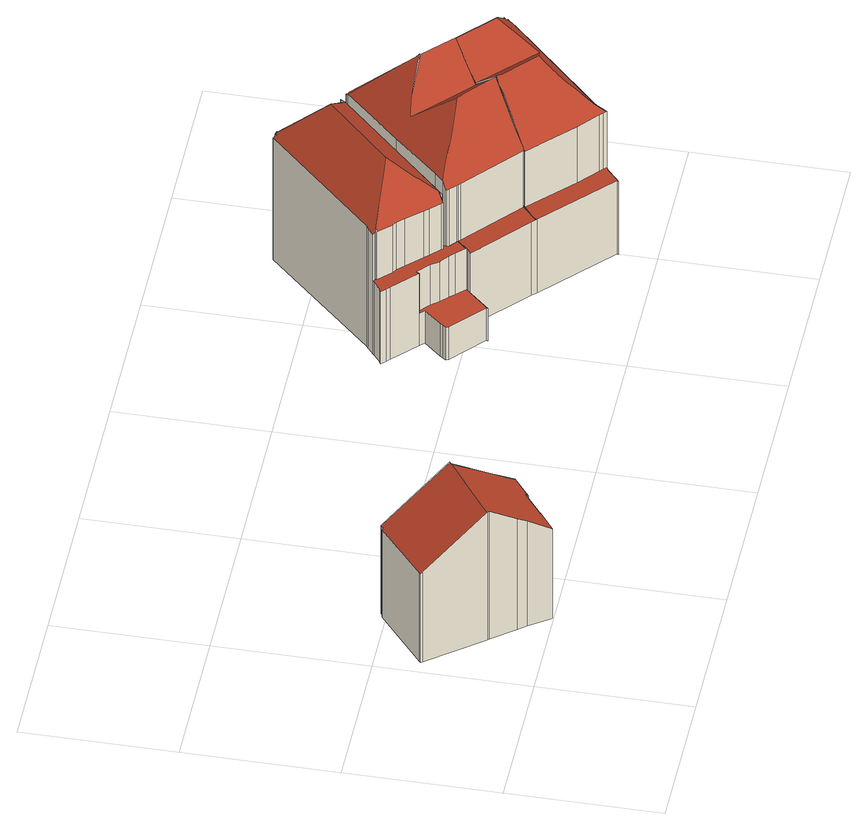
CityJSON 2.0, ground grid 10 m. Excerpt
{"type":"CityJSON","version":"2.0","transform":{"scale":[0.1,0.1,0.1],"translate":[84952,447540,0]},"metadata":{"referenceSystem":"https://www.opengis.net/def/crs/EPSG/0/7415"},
"CityObjects":{
"building1":{"type":"Building","attributes":{"dak_type":"slanted","data_area":40.98,"data_coverage":0.901,"geconstateerd":false,"gid":11568734,"h_dak_50p":8.77,"h_dak_70p":9.37,"h_dak_max":10.39,"h_dak_min":7.09,"h_maaiveld":0.037,"kas_warenhuis":false,"lod11_replace":false,"ondergronds_type":"above ground","oorspronkelijkbouwjaar":1876,"pw_actueel":"yes","pw_bron":"ahn3","reconstructie_methode":"tudelft3d-geoflow","reconstruction_skipped":false,"rmse_lod12":1.06,"rmse_lod13":1.05,"rmse_lod22":0.151,"rn":1,"status":"Pand in gebruik","t_run":88.39,"val3dity_codes_lod12":"[]","val3dity_codes_lod13":"[]","val3dity_codes_lod22":"[]"},"children":["building1-1"]},
"building1-1":{"type":"BuildingPart","parents":["building1"],"geometry":[{"type":"Solid","lod":"2.2","boundaries":[[[[0,1,2,3,4,5,6,7,8,9,10,11,12,13,14,15,16,17,18,19]],[[20,0,19,21]],[[22,5,4,23]],[[23,4,3,24]],[[25,18,17,26]],[[21,19,18,25]],[[27,16,15,28]],[[29,7,6,30]],[[30,6,5,22]],[[31,1,0,20]],[[24,3,2,32]],[[28,15,14,33]],[[26,17,16,27]],[[32,2,1,31]],[[34,12,11,35]],[[35,11,10,36]],[[37,13,12,34]],[[38,8,7,29]],[[33,14,13,37]],[[36,10,9,39]],[[39,9,8,38]],[[36,39,40,26,27,28,33,37,34,35]],[[26,40,39,38,29,30,22,23,24,32,31,20,21,25]]]],"semantics":{"surfaces":[{"type":"GroundSurface"},{"type":"WallSurface","on_footprint_edge":true},{"type":"RoofSurface"}],"values":[[0,1,1,1,1,1,1,1,1,1,1,1,1,1,1,1,1,1,1,1,1,2,2]]}}]},
"building2":{"type":"Building","attributes":{"dak_type":"slanted","data_area":53.48,"data_coverage":0.77,"geconstateerd":false,"gid":11568719,"h_dak_50p":11.09,"h_dak_70p":11.63,"h_dak_max":13.07,"h_dak_min":2.67,"h_maaiveld":0.162,"kas_warenhuis":false,"lod11_replace":false,"ondergronds_type":"above ground","oorspronkelijkbouwjaar":1885,"pw_actueel":"yes","pw_bron":"ahn3","reconstructie_methode":"tudelft3d-geoflow","reconstruction_skipped":false,"rmse_lod12":3.48,"rmse_lod13":0.713,"rmse_lod22":0.118,"rn":1,"status":"Pand in gebruik","t_run":162.81,"val3dity_codes_lod12":"[]","val3dity_codes_lod13":"[]","val3dity_codes_lod22":"[]"},"children":["building2-1"]},
"building2-1":{"type":"BuildingPart","parents":["building2"],"geometry":[{"type":"Solid","lod":"2.2","boundaries":[[[[41,42,43,44,45,46,47,48,49,50,51,52,53,54,55,56,57,58,59,60,61,62,63,64,65,66,67,68,69,70,71,72,73,74,75,76]],[[77,62,61,78]],[[79,68,67,80]],[[81,82,83,84,85]],[[86,49,48,87]],[[88,75,74,89]],[[89,74,73,90]],[[78,61,60,91]],[[91,60,59,92]],[[93,77,94]],[[95,63,62,77,93]],[[96,97,98,99]],[[100,101,65,64,102]],[[102,64,63,95]],[[103,104,105,106]],[[107,72,71,108]],[[90,73,72,107]],[[109,41,76,110]],[[111,112,113,114]],[[115,66,65,101]],[[116,117,118,101,100]],[[119,115,118,117]],[[87,48,47,120]],[[120,47,46,121]],[[121,46,45,122]],[[123,55,54,124]],[[110,76,75,88]],[[125,51,50,126,127]],[[128,43,42,129]],[[85,84,130]],[[84,83,131,132]],[[133,56,55,123]],[[134,57,56,133]],[[92,59,58,135]],[[135,58,57,134]],[[136,137,82,81]],[[106,105,108,138]],[[138,108,71,70,139]],[[140,141,142,143]],[[99,98,144,145]],[[132,131,97,96]],[[146,147,117,116]],[[139,70,69,148]],[[143,142,149,150]],[[80,67,66,115,119]],[[126,50,49,86]],[[127,126,137,136]],[[151,152,147,146]],[[148,69,68,79]],[[129,42,41,109]],[[141,44,43,128]],[[122,45,44,141,140]],[[150,149,153,154]],[[114,113,152,151]],[[154,153,104,103]],[[145,144,112,111]],[[155,52,51,125]],[[124,54,53,156]],[[156,53,52,155]],[[118,115,101]],[[134,157,94,77,78,91,92,135]],[[137,126,86,87,120,121,122,140,143,150,154,103,106,138,139,148,79,80,119,117,147,152,113,112,144,98,97,131,83,82]],[[158,159,160,146,116,100,102,95,93,94,157,161,162,163]],[[153,149,142,141,128,129,109,110,88,89,90,107,108,105,104]],[[145,111,114,151,146,160,159,158,163,162,161,164,165,166,167,130,84,132,96,99]],[[156,155,125,127,136,81,85,130,167,166,165,164,161,157,134,133,123,124]]]],"semantics":{"surfaces":[{"type":"GroundSurface"},{"type":"WallSurface","on_footprint_edge":true},{"type":"WallSurface","on_footprint_edge":false},{"type":"RoofSurface"}],"values":[[0,1,1,2,1,1,1,1,1,2,1,2,1,1,2,1,1,1,2,1,2,2,1,1,1,1,1,1,1,2,2,1,1,1,1,2,2,1,2,2,2,2,1,2,1,1,2,2,1,1,1,1,2,2,2,2,1,1,1,3,3,3,3,3,3,3]]}}]},
"building3":{"type":"Building","attributes":{"dak_type":"slanted","data_area":57.48,"data_coverage":0.829,"geconstateerd":false,"gid":11568726,"h_dak_50p":12.43,"h_dak_70p":13.1,"h_dak_max":14.47,"h_dak_min":6.06,"h_maaiveld":0.169,"kas_warenhuis":false,"lod11_replace":false,"ondergronds_type":"above ground","oorspronkelijkbouwjaar":1885,"pw_actueel":"yes","pw_bron":"ahn3","reconstructie_methode":"tudelft3d-geoflow","reconstruction_skipped":false,"rmse_lod12":2.46,"rmse_lod13":1.36,"rmse_lod22":0.0361,"rn":1,"status":"Pand in gebruik","t_run":124.17,"val3dity_codes_lod12":"[]","val3dity_codes_lod13":"[]","val3dity_codes_lod22":"[]"},"children":["building3-1"]},
"building3-1":{"type":"BuildingPart","parents":["building3"],"geometry":[{"type":"Solid","lod":"2.2","boundaries":[[[[168,169,170,171,172,173,174,69,175,176,67,66,177,178,179,180,63,181,182,183,184,185,186,187,188,189,190]],[[191,184,183,192]],[[193,182,181,194]],[[192,183,182,193]],[[195,148,196,197]],[[198,188,187,199]],[[200,174,173,201]],[[148,69,174,200]],[[202,169,168,203]],[[204,170,169,202]],[[205,63,180,206]],[[199,187,186,207]],[[207,186,185,208]],[[209,179,178,210]],[[197,196,202,211]],[[201,173,172,212]],[[213,177,66,214]],[[215,67,176,216]],[[212,172,171,217]],[[216,176,175,218]],[[214,66,67,215]],[[218,175,69,148,195]],[[194,181,63,219]],[[219,63,205]],[[210,178,177,213]],[[211,202,203,220]],[[221,189,188,198]],[[222,223,224]],[[208,185,184,191]],[[220,203,168,190,225]],[[225,190,189,221]],[[223,222,226]],[[217,171,170,204]],[[206,180,179,209]],[[207,227,226,222,224,228,229,199]],[[230,231,232,228,224,223,233,234,206,209,210,213,235,236]],[[232,231,230,236,235,213,214,215,216,218,195,197,211,220,225,221,237,238]],[[199,229,228,232,238,237,221,198]],[[223,226,227,207,208,191,192,193,194,219,205,206,234,233]],[[202,196,148,200,201,212,217,204,202,203]]]],"semantics":{"surfaces":[{"type":"GroundSurface"},{"type":"WallSurface","on_footprint_edge":true},{"type":"WallSurface","on_footprint_edge":false},{"type":"RoofSurface"}],"values":[[0,1,1,1,2,1,1,1,1,1,1,1,1,1,2,1,1,1,1,1,1,1,1,1,1,2,1,2,1,1,1,2,1,1,3,3,3,3,3,3]]}}]},
"building4":{"type":"Building","attributes":{"dak_type":"slanted","data_area":56.75,"data_coverage":0.778,"geconstateerd":false,"gid":11568735,"h_dak_50p":12.5,"h_dak_70p":13.11,"h_dak_max":14.47,"h_dak_min":6.08,"h_maaiveld":0.204,"kas_warenhuis":false,"lod11_replace":false,"ondergronds_type":"above ground","oorspronkelijkbouwjaar":1885,"pw_actueel":"yes","pw_bron":"ahn3","reconstructie_methode":"tudelft3d-geoflow","reconstruction_skipped":false,"rmse_lod12":2.48,"rmse_lod13":1.02,"rmse_lod22":0.21,"rn":1,"status":"Pand in gebruik","t_run":119.86,"val3dity_codes_lod12":"[]","val3dity_codes_lod13":"[]","val3dity_codes_lod22":"[]"},"children":["building4-1"]},
"building4-1":{"type":"BuildingPart","parents":["building4"],"geometry":[{"type":"Solid","lod":"2.2","boundaries":[[[[239,240,241,242,243,171,244,245,246,247,248,249,187,250,186,251,184,252,253,254,255,256,257,258]],[[259,248,247,260]],[[261,252,184,191]],[[217,171,243,262]],[[263,257,256,264]],[[264,256,255,265]],[[265,255,254,266]],[[267,251,186,207]],[[268,250,187,269]],[[262,243,242,270]],[[271,241,240,272]],[[273,274,275]],[[276,244,171,217]],[[191,184,251,267]],[[207,186,250,268]],[[277,245,244,276]],[[270,242,241,271]],[[278,246,245,277]],[[279,258,257,263]],[[280,281,282,283]],[[284,285,239,258,279]],[[286,287,281,280]],[[266,254,253,274,273]],[[274,253,252,261]],[[288,289,290]],[[291,284,289,288]],[[272,240,239,285]],[[283,282,285,284,291]],[[260,247,246,278,292]],[[293,249,248,259]],[[292,278,287,286]],[[269,187,249,293]],[[207,294,295,296,275,274,261,191,267]],[[282,281,287,278,277,276,217,262,270,271,272,285]],[[297,295,294,207,268,269,298]],[[299,300,301,302,303,293,259,260,292,286,280,283,291,288,290]],[[301,300,299,290,289,284,279,263,264,265,266,273,275,296,295,297]],[[293,303,302,301,297,298,269]]]],"semantics":{"surfaces":[{"type":"GroundSurface"},{"type":"WallSurface","on_footprint_edge":true},{"type":"WallSurface","on_footprint_edge":false},{"type":"RoofSurface"}],"values":[[0,1,1,1,1,1,1,1,1,1,1,2,1,1,1,1,1,1,1,2,1,2,1,1,2,2,1,2,1,1,2,1,3,3,3,3,3,3]]}}]}
},
"vertices":[
[105,32,0],[91,21,0],[91,23,0],[76,11,0],[77,11,0],[64,1,0],[54,15,0],[50,20,0],[38,35,0],[37,36,0],[10,71,0],[9,72,0],[10,73,0],[46,103,0],[47,102,0],[49,104,0],[77,67,0],[76,66,0],[94,45,0],[103,33,0],[105,32,72],[103,33,74],[64,1,72],[77,11,72],[76,11,73],[94,45,84],[76,66,104],[77,67,104],[49,104,71],[50,20,89],[54,15,85],[91,21,72],[91,23,73],[47,102,71],[10,73,71],[9,72,71],[10,71,72],[46,103,70],[38,35,103],[37,36,103],[38,37,103],
[285,111,2],[286,113,2],[296,124,2],[293,127,2],[277,142,2],[275,144,2],[272,147,2],[274,148,2],[279,152,2],[280,153,2],[285,157,2],[286,158,2],[354,229,2],[355,228,2],[356,228,2],[357,227,2],[356,227,2],[377,206,2],[376,205,2],[386,195,2],[387,196,2],[390,194,2],[392,191,2],[361,159,2],[327,123,2],[320,116,2],[320,115,2],[320,114,2],[326,109,2],[325,109,2],[320,103,2],[307,89,2],[305,87,2],[305,88,2],[284,107,2],[283,109,2],[390,194,102],[387,196,102],[320,114,61],[320,115,61],[282,152,100],[282,152,61],[282,151,61],[282,151,99],[282,151,101],[279,152,61],[274,148,60],[284,107,28],[305,88,28],[305,87,28],[386,195,104],[376,205,104],[390,194,106],[388,191,106],[392,191,102],[293,141,99],[293,141,61],[297,137,61],[297,137,99],[327,123,100],[327,123,27],[361,159,101],[311,112,61],[311,112,28],[314,109,28],[314,109,61],[307,89,28],[320,103,28],[285,111,28],[283,109,28],[310,124,98],[310,124,61],[316,118,61],[316,118,98],[320,116,28],[320,118,102],[320,118,61],[320,118,28],[320,116,61],[272,147,60],[275,144,60],[277,142,60],[356,228,102],[355,228,101],[285,157,99],[280,153,61],[280,153,98],[296,124,28],[286,113,28],[283,152,101],[290,143,61],[290,143,99],[357,227,103],[356,227,103],[377,206,103],[281,152,99],[281,152,61],[320,103,61],[325,109,61],[293,127,60],[293,127,28],[294,129,28],[294,129,60],[307,127,61],[307,127,98],[320,120,104],[320,120,61],[326,109,61],[302,122,28],[302,122,60],[317,117,98],[317,117,61],[306,117,28],[306,117,60],[286,158,99],[354,229,100],[358,194,130],[319,134,114],[319,132,113],[320,123,106],[317,152,129],[317,145,124],[318,138,118],[314,152,127],[308,152,121],[298,152,114],[286,152,103],
[364,76,2],[363,76,2],[354,67,2],[354,66,2],[351,69,2],[317,100,2],[319,102,2],[325,110,2],[321,114,2],[322,118,2],[328,124,2],[356,153,2],[391,190,2],[393,190,2],[394,191,2],[434,151,2],[437,149,2],[436,148,2],[416,128,2],[401,113,2],[385,98,2],[384,97,2],[370,83,2],[437,149,108],[434,151,108],[394,191,107],[393,190,108],[326,109,106],[327,108,61],[327,108,106],[385,98,143],[401,113,122],[319,102,61],[317,100,60],[363,76,62],[364,76,62],[354,67,61],[392,191,109],[391,190,110],[416,128,144],[436,148,111],[356,153,110],[328,124,111],[363,76,107],[351,69,61],[322,118,111],[320,116,107],[320,115,106],[321,114,106],[354,66,61],[325,110,106],[392,191,108],[364,76,108],[384,97,145],[394,146,143],[394,146,147],[375,147,131],[370,83,119],[396,146,145],[414,130,144],[364,146,122],[399,114,122],[343,117,128],[349,117,133],[362,117,144],[393,148,145],[392,189,111],[325,118,113],[332,118,119],[381,100,145],[368,112,144],
[408,33,2],[406,32,2],[400,26,2],[398,24,2],[398,25,2],[355,68,2],[357,70,2],[363,75,2],[380,92,2],[382,95,2],[385,97,2],[407,119,2],[435,147,2],[440,146,2],[478,110,2],[478,109,2],[480,107,2],[481,108,2],[483,105,2],[482,104,2],[382,95,141],[380,92,137],[440,146,108],[398,25,61],[483,105,101],[481,108,106],[480,107,106],[478,109,109],[435,147,111],[407,119,131],[401,113,123],[398,24,61],[400,26,61],[406,32,62],[478,110,110],[478,110,109],[477,109,110],[355,68,61],[357,70,61],[363,75,62],[482,104,101],[404,37,107],[404,37,62],[406,35,62],[406,35,107],[408,33,104],[408,33,62],[391,48,107],[391,48,62],[407,41,113],[407,41,112],[407,49,120],[408,33,107],[363,75,107],[385,97,145],[417,127,144],[439,107,144],[444,107,140],[436,80,123],[403,111,123],[407,60,130],[408,71,140],[408,75,145],[406,77,145],[387,94,145]
]}
